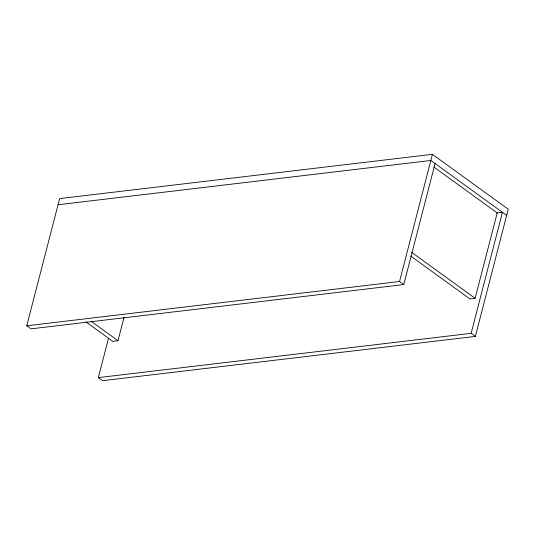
<?xml version="1.0" encoding="UTF-8"?>
<svg xmlns="http://www.w3.org/2000/svg" width="535" height="535" viewBox="0 0 535 535"><rect width="100%" height="100%" fill="white"/><g stroke="black" fill="none" stroke-linecap="round" stroke-linejoin="round"><path stroke-width="0.8" d="M435.082 163.543L403.778 284.573L30.99 328.858L26.75 325.788L59.659 198.592L432.434 154.314L508.25 209.212L475.374 336.401L102.586 380.686L98.346 377.616L108.565 338.08M85.847 321.843L112.778 341.343L117.994 340.721L124.04 317.369M403.778 284.573L399.538 281.504L432.434 154.314M410.666 256.018L469.911 298.918L475.127 298.303L497.209 212.917L433.932 167.094M475.374 336.401L471.134 333.332L502.432 212.301L496.634 212.99M58.047 204.758L430.842 160.473L506.672 215.371M26.75 325.788L399.538 281.504M98.346 377.616L471.134 333.332M411.85 252.473L475.127 298.303M91.07 321.227L117.994 340.721"/></g></svg>
